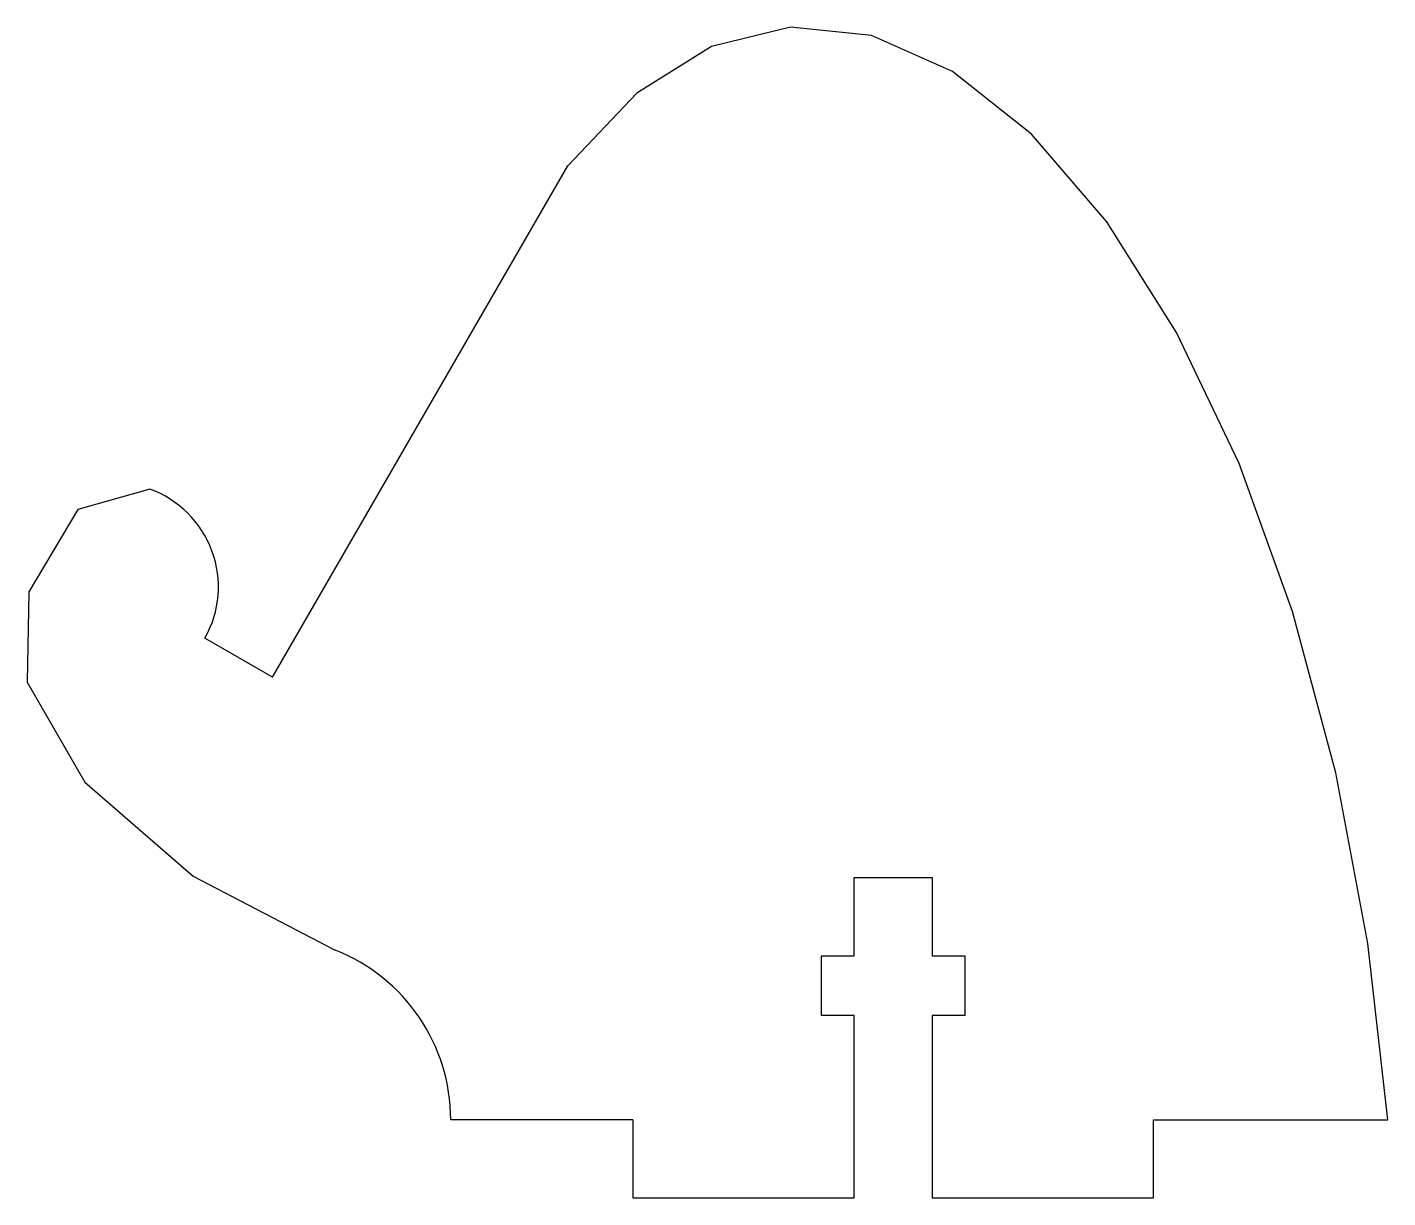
# Model space of a CAD drawing. Extents: x -51.3 to 1, y 0 to 45.
import ezdxf

# ---------------------------------------------------------------- set-up
doc = ezdxf.new("R2010")
doc.units = 0
doc.layers.get('0').update_dxf_attribs({"linetype": 'continuous'})

# ---------------------------------------------------------------- blocks, each defined once
blk = doc.blocks.new('BODY008')
at = {"color": 0}
for p, q in [((-41.845, 20), (-30.5, 39.651)), ((-41.845, 20), (-44.443, 21.5)), ((-19.5, 9.3), (-19.5, 12.3)), ((-19.5, 12.3), (-16.5, 12.3)), ((-16.5, 12.3), (-16.5, 9.3)), ((-20.75, 7), (-20.75, 9.3)), ((-20.75, 9.3), (-19.5, 9.3)), ((-16.5, 9.3), (-15.25, 9.3)), ((-15.25, 9.3), (-15.25, 7)), ((-19.5, 7), (-20.75, 7)), ((-19.5, 0), (-19.5, 7)), ((-15.25, 7), (-16.5, 7)), ((-16.5, 7), (-16.5, 0)), ((-28, 3), (-35, 3)), ((-28, 3), (-28, 0)), ((-8, 0), (-8, 3)), ((-8, 3), (1, 3)), ((-28, 0), (-19.5, 0)), ((-16.5, 0), (-8, 0))]:
    blk.add_line(p, q, dxfattribs=at)
for points in [[(1, 3), (0.232, 9.768), (-0.998, 16.332), (-2.661, 22.533), (-4.716, 28.218), (-7.112, 33.248), (-9.79, 37.5), (-12.686, 40.869), (-15.728, 43.273), (-18.841, 44.654), (-21.95, 44.977), (-24.979, 44.234), (-27.852, 42.444), (-30.5, 39.651)], [(-46.555, 27.226), (-49.321, 26.44), (-51.213, 23.282)], [(-51.213, 23.282), (-51.27, 19.81), (-49.053, 15.973), (-44.897, 12.358), (-39.437, 9.514)]]:
    blk.add_lwpolyline(points, dxfattribs=at)
for centre, radius, start, end in [((-47.925, 23.469), 4, -29.4813, 69.9615), ((-42, 3), 7, 0, 68.519)]:
    blk.add_arc(centre, radius, start, end, dxfattribs=at)

msp = doc.modelspace()

# ---------------------------------------------------------------- block references
at = {"color": 0}
msp.add_blockref('BODY008', (0, 0), dxfattribs=at)

doc.saveas('drawing.dxf')
